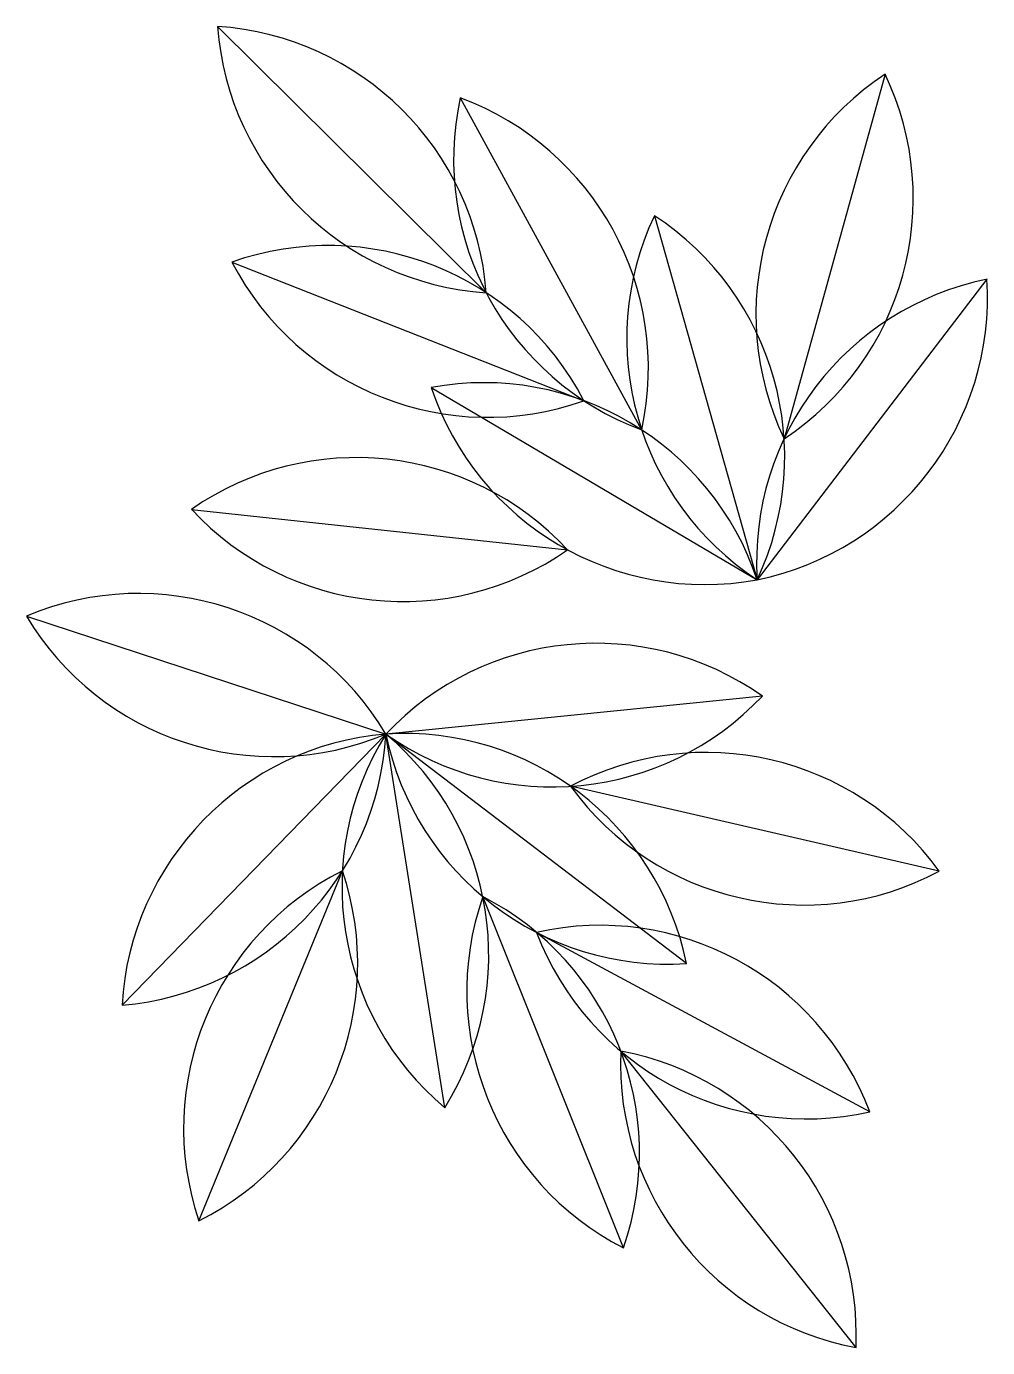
# Model space of a CAD drawing. Extents: x -0.19 to 0.282, y -0.348 to 0.3.
import ezdxf

# ---------------------------------------------------------------- set-up
doc = ezdxf.new("R2010")
doc.units = 0
doc.header["$MEASUREMENT"] = 0
doc.layers.add('SOMBRA', color=9, linetype='CONTINUOUS')

msp = doc.modelspace()

# ---------------------------------------------------------------- linework, layer by layer
at = {"layer": 'SOMBRA'}
for p, q in [((-0.09599, 0.30019), (0.03581, 0.16957)), ((0.2314, 0.27679), (0.1819, 0.09795)), ((0.02309, 0.26517), (0.11203, 0.10231)), ((0.11825, 0.20736), (0.16869, 0.02878)), ((-0.08893, 0.18456), (0.08374, 0.1166)), ((0.28139, 0.1762), (0.16869, 0.02878)), ((0.00887, 0.12308), (0.16869, 0.02878)), ((-0.10877, 0.06331), (0.07573, 0.04347)), ((-0.1897, 0.01094), (-0.01338, -0.0469)), ((0.17124, -0.02827), (-0.01338, -0.0469)), ((-0.14281, -0.17987), (-0.01338, -0.0469)), ((0.01547, -0.23021), (-0.01338, -0.0469)), ((0.13409, -0.15953), (-0.01338, -0.0469)), ((0.258, -0.11418), (0.07717, -0.07253)), ((-0.10513, -0.28569), (-0.03472, -0.11401)), ((0.10308, -0.29892), (0.03413, -0.12665)), ((0.22389, -0.23221), (0.06052, -0.14419)), ((0.21715, -0.34785), (0.10182, -0.20249))]:
    msp.add_line(p, q, dxfattribs=at)
for centre, start, end in [((0.04504, 0.31068), 184.25559, 266.25847), ((-0.10522, 0.15907), 4.25559, 86.25847), ((0.30951, 0.1589), 123.52835, 205.53123), ((0.10379, 0.21583), 303.52835, 25.53123), ((0.16123, 0.2349), 167.63867, 249.64154), ((-0.02611, 0.13258), 347.63867, 69.64154), ((0.24618, 0.14708), 154.77016, 236.77304), ((0.04076, 0.08906), 334.77016, 56.77304), ((-0.04168, 0.05127), 27.51341, 109.51629), ((0.0365, 0.24989), 207.51341, 289.51629), ((0.30983, 0.03767), 101.59933, 183.6022), ((0.14025, 0.16731), 281.59933, 3.6022), ((0.03454, -0.01599), 18.45543, 100.45831), ((0.14302, 0.16785), 198.45543, 280.45831), ((-0.02793, -0.05273), 42.85822, 124.8611), ((-0.0051, 0.15951), 222.85822, 304.8611), ((-0.13481, -0.11939), 30.83678, 112.83966), ((-0.06828, 0.08343), 210.83678, 292.83966), ((0.08964, -0.14378), 54.76058, 136.76346), ((0.06821, 0.0686), 234.76058, 316.76346), ((-0.15458, -0.03895), 274.77156, 356.77444), ((-0.00162, -0.18783), 94.77156, 176.77444), ((0.10647, -0.12196), 147.9424, 229.94528), ((-0.00443, -0.18804), 11.62767, 93.63055), ((-0.10439, -0.15515), 327.9424, 49.94528), ((0.12513, -0.0184), 191.62767, 273.63055), ((0.14363, -0.19736), 36.03046, 118.03334), ((0.19154, 0.01065), 216.03046, 298.03334), ((0.02882, -0.24035), 116.70059, 198.70347), ((-0.16867, -0.15935), 296.70059, 18.70347), ((0.16769, -0.17313), 160.8109, 242.81378), ((-0.03048, -0.25244), 340.8109, 62.81378), ((0.09158, -0.28216), 20.68565, 102.68853), ((0.19282, -0.09424), 200.68565, 282.68853), ((0.24309, -0.20883), 177.42783, 259.43071), ((0.07588, -0.34151), 357.42783, 79.43071)]:
    msp.add_arc(centre, 0.14142, start, end, dxfattribs=at)

doc.saveas('drawing.dxf')
